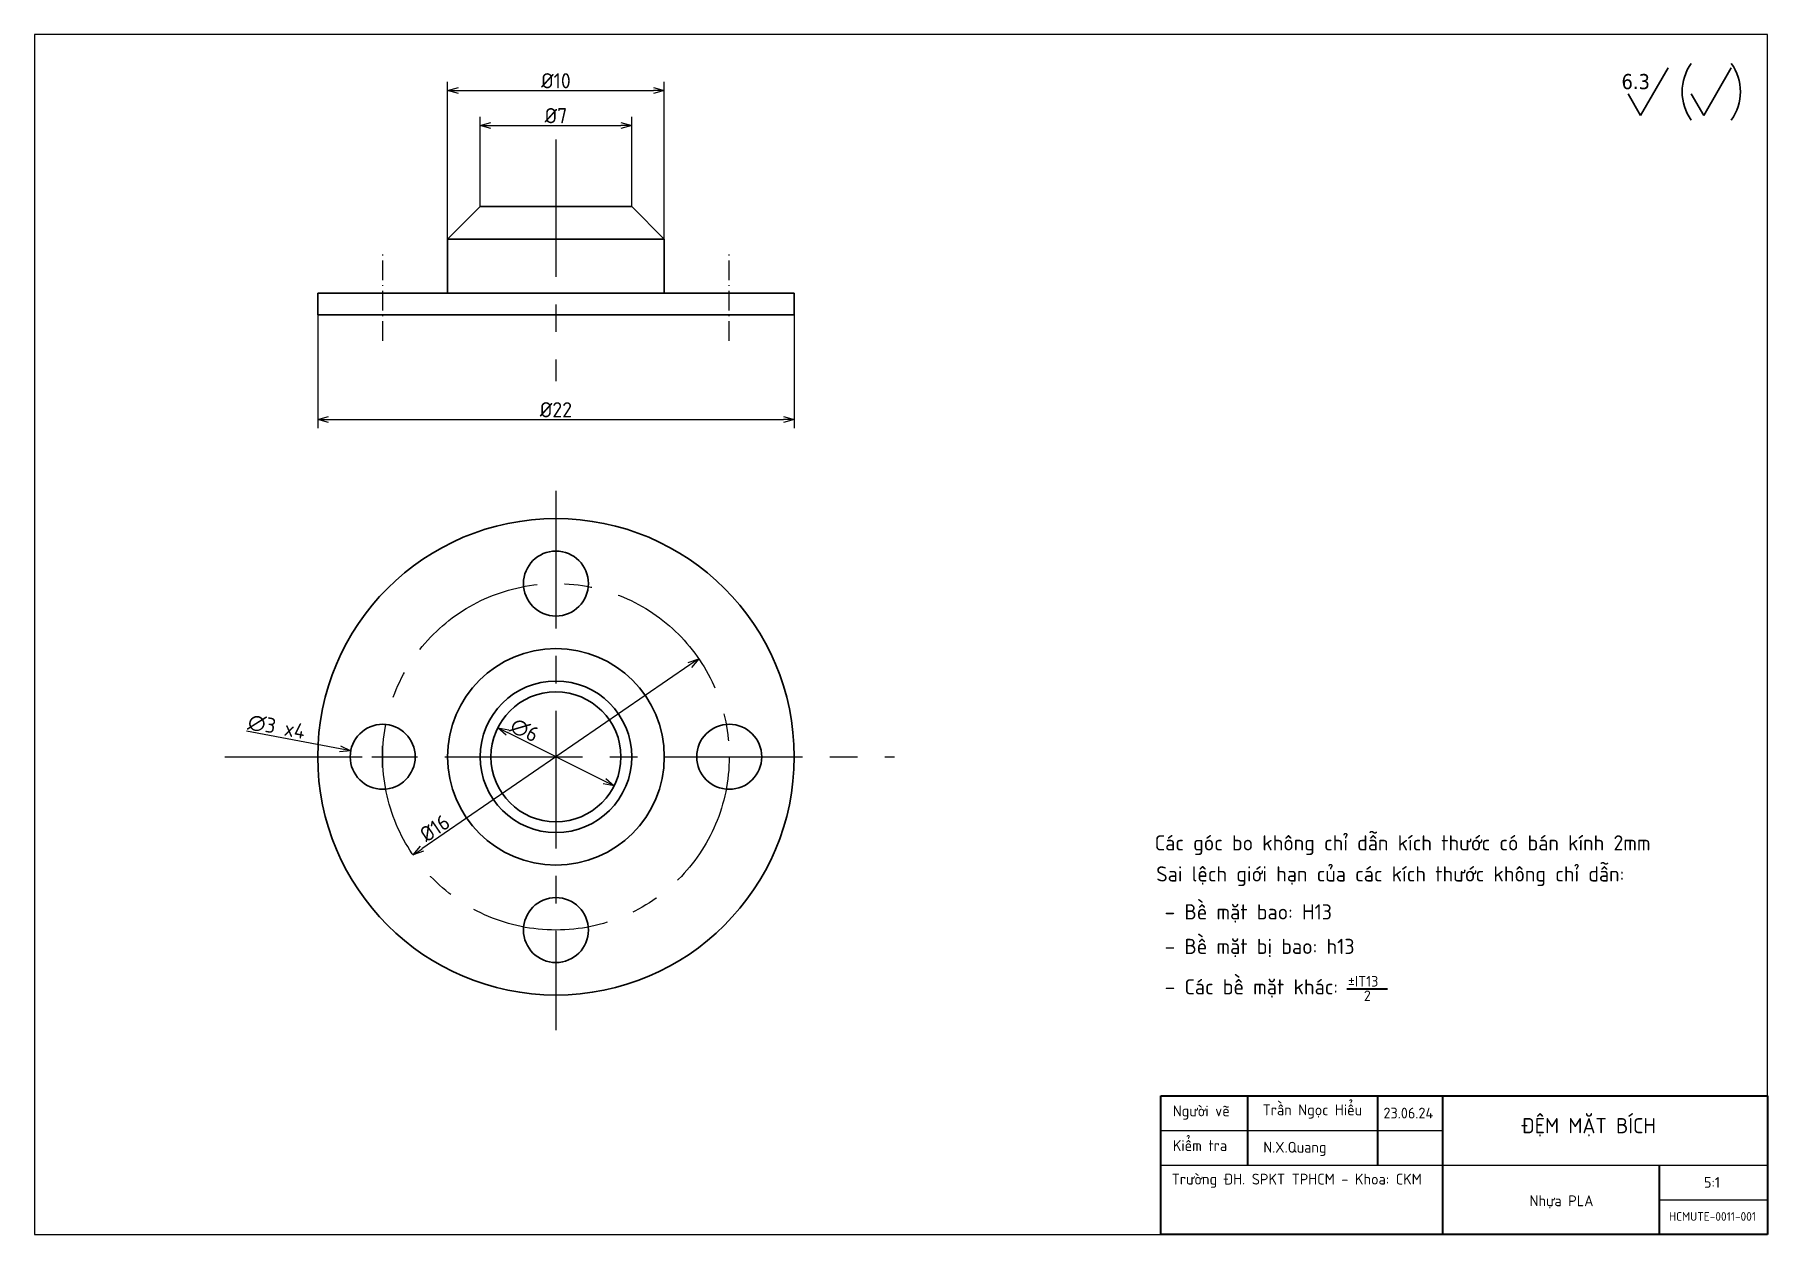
# Paper-space layout 'Sheet' of a CAD drawing. Header units: millimetres. Extents: x 10 to 410, y 10 to 287.
# The model-space entities are those that its viewports show. They can reach past a viewport. Long polylines and large blocks are cut down to what shows.
import ezdxf

# ---------------------------------------------------------------- set-up
doc = ezdxf.new("R2010")
doc.units = ezdxf.units.MM
doc.linetypes.add('CENTER', pattern=[50.8, 31.75, -6.35, 6.35, -6.35])
doc.linetypes.add('Dash Dot', pattern=[7.03, 4.56, -1.14, 0.19, -1.14])
for name, color, linetype, lineweight in [('DuongTam', 7, 'Dash Dot', 13), ('DuongTamNho', 7, 'CENTER', 13), ('NetDam', 7, 'Continuous', 35), ('Netmanh', 5, 'Continuous', 13), ('Symbol (ISO)', 7, 'Continuous', 25)]:
    doc.layers.add(name, color=color, linetype=linetype, lineweight=lineweight)
doc.styles.add('Note Text (ISO)', font='')
doc.styles.get('Note Text (ISO)').set_extended_font_data('TCVN 7284')
doc.dimstyles.new('Default (ISO)$0', dxfattribs={"dimtxt": 3.5, "dimasz": 2.5, "dimexe": 2, "dimexo": 0, "dimgap": 0.5, "dimtad": 1, "dimtxsty": 'Note Text (ISO)', "dimblk": 'OPEN30', "dimblk1": 'OPEN30', "dimblk2": 'OPEN90', "dimcen": 2.5, "dimclrd": 256, "dimclre": 256, "dimclrt": 256, "dimazin": 0, "dimtfac": 1, "dimtofl": 0, "dimtmove": 0, "dimatfit": 3, "dimldrblk": 'OPEN30', "dimfxl": 1, "dimtolj": 1, "dimtzin": 0, "dimlwd": -1, "dimlwe": -1, "dimarcsym": 0})
doc.dimstyles.new('Default (ISO)$3', dxfattribs={"dimtxt": 3.5, "dimasz": 2.5, "dimexe": 2, "dimexo": 0, "dimgap": 0.5, "dimtad": 1, "dimtxsty": 'Note Text (ISO)', "dimblk": 'OPEN30', "dimblk1": 'OPEN30', "dimblk2": 'OPEN90', "dimcen": 2.5, "dimclrd": 256, "dimclre": 256, "dimclrt": 256, "dimazin": 0, "dimtfac": 1, "dimtofl": 0, "dimtmove": 0, "dimatfit": 0, "dimldrblk": 'OPEN30', "dimfxl": 1, "dimtolj": 1, "dimtzin": 0, "dimlwd": -1, "dimlwe": -1, "dimarcsym": 0})

# ---------------------------------------------------------------- blocks, each defined once
blk = doc.blocks.new('_Open30')
at = {"color": 0, "linetype": 'ByBlock', "lineweight": -2}
for p, q in [((-1, 0.27), (0, 0)), ((0, 0), (-1, -0.27)), ((0, 0), (-1, 0))]:
    blk.add_line(p, q, dxfattribs=at)
blk = doc.blocks.new('*D13')
at = {"layer": 'Defpoints', "color": 0, "transparency": 16777216}
for p in [(75.34, 227.31), (185.34, 227.31), (185.34, 198.14)]:
    blk.add_point(p, dxfattribs=at)
at = {"layer": 'Netmanh', "linetype": 'Continuous', "transparency": 16777216}
for p, q in [((75.34, 227.31), (75.34, 196.14)), ((185.34, 227.31), (185.34, 196.14)), ((77.84, 198.14), (182.84, 198.14))]:
    blk.add_line(p, q, dxfattribs=at)
at = {"layer": 'Netmanh', "transparency": 16777216, "xscale": 2.5, "yscale": 2.5, "zscale": 2.5, "rotation": 180}
blk.add_blockref('_Open30', (75.34, 198.14), dxfattribs=at)
at = {"layer": 'Netmanh', "transparency": 16777216, "xscale": 2.5, "yscale": 2.5, "zscale": 2.5}
blk.add_blockref('_Open30', (185.34, 198.14), dxfattribs=at)
at = {"layer": 'Netmanh', "transparency": 16777216, "insert": (130.34, 200.39), "char_height": 3.5, "attachment_point": 5, "style": 'Note Text (ISO)'}
blk.add_mtext('\\A1;%%C22', dxfattribs=at)
blk = doc.blocks.new('_Open90')
at = {"color": 0, "linetype": 'ByBlock', "lineweight": -2}
for p, q in [((0, 0), (-1, 0)), ((-0.5, 0.5), (0, 0)), ((0, 0), (-0.5, -0.5))]:
    blk.add_line(p, q, dxfattribs=at)
blk = doc.blocks.new('*D14')
at = {"layer": 'Defpoints', "color": 0, "transparency": 16777216}
for p in [(155.34, 274.1), (105.34, 239.81), (155.34, 239.81)]:
    blk.add_point(p, dxfattribs=at)
at = {"layer": 'Netmanh', "linetype": 'Continuous', "transparency": 16777216}
for p, q in [((105.34, 239.81), (105.34, 276.1)), ((155.34, 239.81), (155.34, 276.1)), ((107.84, 274.1), (152.84, 274.1))]:
    blk.add_line(p, q, dxfattribs=at)
at = {"layer": 'Netmanh', "transparency": 16777216, "xscale": 2.5, "yscale": 2.5, "zscale": 2.5, "rotation": 180}
blk.add_blockref('_Open30', (105.34, 274.1), dxfattribs=at)
at = {"layer": 'Netmanh', "transparency": 16777216, "xscale": 2.5, "yscale": 2.5, "zscale": 2.5}
blk.add_blockref('_Open30', (155.34, 274.1), dxfattribs=at)
at = {"layer": 'Netmanh', "transparency": 16777216, "insert": (130.34, 276.35), "char_height": 3.5, "attachment_point": 5, "style": 'Note Text (ISO)'}
blk.add_mtext('\\A1;%%C10', dxfattribs=at)
blk = doc.blocks.new('*D15')
at = {"layer": 'Defpoints', "color": 0, "transparency": 16777216}
for p in [(147.84, 266.04), (112.84, 247.31), (147.84, 247.31)]:
    blk.add_point(p, dxfattribs=at)
at = {"layer": 'Netmanh', "linetype": 'Continuous', "transparency": 16777216}
for p, q in [((112.84, 247.31), (112.84, 268.04)), ((147.84, 247.31), (147.84, 268.04)), ((115.34, 266.04), (145.34, 266.04))]:
    blk.add_line(p, q, dxfattribs=at)
at = {"layer": 'Netmanh', "transparency": 16777216, "xscale": 2.5, "yscale": 2.5, "zscale": 2.5, "rotation": 180}
blk.add_blockref('_Open30', (112.84, 266.04), dxfattribs=at)
at = {"layer": 'Netmanh', "transparency": 16777216, "xscale": 2.5, "yscale": 2.5, "zscale": 2.5}
blk.add_blockref('_Open30', (147.84, 266.04), dxfattribs=at)
at = {"layer": 'Netmanh', "transparency": 16777216, "insert": (130.34, 268.29), "char_height": 3.5, "attachment_point": 5, "style": 'Note Text (ISO)'}
blk.add_mtext('\\A1;%%C7', dxfattribs=at)
blk = doc.blocks.new('*D16')
at = {"layer": 'Defpoints', "color": 0, "transparency": 16777216}
for p in [(82.97, 121.64), (97.72, 118.87)]:
    blk.add_point(p, dxfattribs=at)
at = {"layer": 'Netmanh', "linetype": 'Continuous', "transparency": 16777216}
blk.add_line((80.52, 122.11), (58.93, 126.16), dxfattribs=at)
at = {"layer": 'Netmanh', "transparency": 16777216}
for p, q in [((87.84, 120.26), (92.84, 120.26)), ((90.34, 117.76), (90.34, 122.76))]:
    blk.add_line(p, q, dxfattribs=at)
at = {"layer": 'Netmanh', "transparency": 16777216, "xscale": 2.5, "yscale": 2.5, "zscale": 2.5, "rotation": 349.3543543595291}
blk.add_blockref('_Open30', (82.97, 121.64), dxfattribs=at)
at = {"layer": 'Netmanh', "transparency": 16777216, "insert": (65.86, 127.15), "char_height": 3.5, "attachment_point": 5, "rotation": 349.3544, "style": 'Note Text (ISO)'}
blk.add_mtext('\\A1;∅3 x4', dxfattribs=at)
blk = doc.blocks.new('*D17')
at = {"layer": 'Defpoints', "color": 0, "transparency": 16777216}
for p in [(116.93, 126.98), (143.76, 113.54)]:
    blk.add_point(p, dxfattribs=at)
at = {"layer": 'Netmanh', "linetype": 'Continuous', "transparency": 16777216}
blk.add_line((141.52, 114.66), (119.17, 125.86), dxfattribs=at)
at = {"layer": 'Netmanh', "transparency": 16777216, "xscale": 2.5, "yscale": 2.5, "zscale": 2.5}
for p, rotation in [((116.93, 126.98), 153.3992340214473), ((143.76, 113.54), 333.3992340214473)]:
    blk.add_blockref('_Open30', p, dxfattribs=dict(at, rotation=rotation))
at = {"layer": 'Netmanh', "transparency": 16777216, "insert": (123.08, 126.41), "char_height": 3.5, "attachment_point": 5, "rotation": 333.3992, "style": 'Note Text (ISO)'}
blk.add_mtext('\\A1;∅6', dxfattribs=at)
blk = doc.blocks.new('*D18')
at = {"layer": 'Defpoints', "color": 0, "transparency": 16777216}
for p in [(163.33, 142.89), (97.36, 97.63)]:
    blk.add_point(p, dxfattribs=at)
at = {"layer": 'Netmanh', "linetype": 'Continuous', "transparency": 16777216}
blk.add_line((161.27, 141.47), (99.42, 99.04), dxfattribs=at)
at = {"layer": 'Netmanh', "transparency": 16777216, "xscale": 2.5, "yscale": 2.5, "zscale": 2.5}
for p, rotation in [((163.33, 142.89), 34.45506066674793), ((97.36, 97.63), 214.4550606667479)]:
    blk.add_blockref('_Open30', p, dxfattribs=dict(at, rotation=rotation))
at = {"layer": 'Netmanh', "transparency": 16777216, "insert": (102.37, 103.79), "char_height": 3.5, "attachment_point": 5, "rotation": 34.4551, "style": 'Note Text (ISO)'}
blk.add_mtext('\\A1;%%C16', dxfattribs=at)

msp = doc.modelspace()

# ---------------------------------------------------------------- linework, layer by layer
at = {"color": 7, "linetype": 'Continuous', "lineweight": 25}
for p, q in [((181.91, 268.629), (180.41, 267.129)), ((181.91, 268.629), (185.41, 268.629)), ((185.41, 268.629), (188.91, 268.629)), ((190.41, 267.129), (188.91, 268.629)), ((180.41, 267.129), (180.41, 264.629)), ((185.41, 267.129), (180.41, 267.129)), ((190.41, 267.129), (185.41, 267.129)), ((190.41, 264.629), (190.41, 267.129)), ((174.41, 264.629), (174.41, 263.629)), ((196.41, 264.629), (174.41, 264.629)), ((196.41, 263.629), (196.41, 264.629)), ((196.41, 263.629), (174.41, 263.629))]:
    msp.add_line(p, q, dxfattribs=at)
for centre, radius in [((185.41, 243.219), 11), ((185.41, 251.219), 1.5), ((185.41, 243.219), 5), ((185.41, 243.219), 3.5), ((185.41, 243.219), 3), ((177.41, 243.219), 1.5), ((193.41, 243.219), 1.5), ((185.41, 235.219), 1.5)]:
    msp.add_circle(centre, radius, dxfattribs=at)

psp = doc.layouts.new('Sheet')

# ---------------------------------------------------------------- linework, layer by layer
at = {"layer": 'DuongTam'}
for p, q in [((90.344, 216.27), (90.344, 236.519)), ((170.344, 216.27), (170.344, 236.519))]:
    psp.add_line(p, q, dxfattribs=at)
at = {"layer": 'DuongTamNho'}
for p, q in [((130.344, 262.821), (130.344, 206.966)), ((130.344, 181.651), (130.344, 57.171)), ((53.895, 120.259), (208.489, 120.259))]:
    psp.add_line(p, q, dxfattribs=at)
psp.add_circle((130.344, 120.259), 40, dxfattribs=at)
at = {"layer": 'NetDam', "linetype": 'Continuous', "lineweight": 35}
psp.add_line((312.926, 66.716), (322.279, 66.716), dxfattribs=at)
at = {"layer": 'NetDam'}
for p, q in [((270, 42), (410, 42)), ((270, 10), (270, 42)), ((290, 42), (290, 26)), ((320, 42), (320, 26)), ((335, 42), (335, 10)), ((410, 42), (410, 10)), ((385, 26), (385, 10)), ((410, 10), (270, 10))]:
    psp.add_line(p, q, dxfattribs=at)
at = {"layer": 'Netmanh'}
for p, q in [((270, 34), (335, 34)), ((270, 26), (410, 26)), ((385, 18), (410, 18))]:
    psp.add_line(p, q, dxfattribs=at)
at = {"layer": 'Symbol (ISO)'}
for p, q in [((380.744, 268.319), (387.095, 279.319)), ((395.319, 268.319), (401.67, 279.319)), ((377.858, 273.319), (380.744, 268.319)), ((392.432, 273.319), (395.319, 268.319))]:
    psp.add_line(p, q, dxfattribs=at)
for centre, start, end in [((401.597, 273.819), 144.44719, 215.55281), ((392.505, 273.819), 324.44719, 35.55281)]:
    psp.add_arc(centre, 11.265, start, end, dxfattribs=at)

# ---------------------------------------------------------------- texts
at = {"layer": 'NetDam', "attachment_point": 1}
for s, insert, char_height in [('{\\fTCVN 7284|b0|i0|c0|p34;Các góc bo không chỉ dẫn kích thước có bán kính 2mm}', (268.579, 102.14), 3.5), ('{\\fTCVN 7284|b0|i0|c0|p34;Sai lệch giới hạn của các kích thước không chỉ dẫn:}', (268.918, 94.966), 3.5), ('{\\fTCVN 7284|b0|i0|c0|p34; – Bề mặt bao: H13}', (268.739, 86.203), 3.5), ('{\\fTCVN 7284|b0|i0|c0|p34; – Bề mặt bị bao: h13}', (268.739, 78.235), 3.5), ('{\\fTCVN 7284|b0|i0|c0|p34; – Các bề mặt khác: }', (268.739, 68.905), 3.5), ('{\\fTCVN 7284|b0|i0|c0|p34;±IT13}', (313.19, 69.651), 2.45), ('{\\fTCVN 7284|b0|i0|c0|p34;2}', (316.86, 66.307), 2.45), ('{\\fTCVN 7284|b0|i0|c0|p34;Trần Ngọc Hiểu}', (293.487, 39.993), 2.5), ('{\\fTCVN 7284|b0|i0|c0|p34;Người vẽ}', (272.75, 39.75), 2.5), ('{\\fTCVN 7284|b0|i0|c0|p34;23.06.24}', (321.374, 39.25), 2.5), ('{\\fTCVN 7284|b0|i0|c0|p34;ĐỆM MẶT BÍCH}', (353.207, 36.846), 3.5), ('{\\fTCVN 7284|b0|i0|c0|p34;Kiểm tra}', (272.75, 31.75), 2.5), ('{\\fTCVN 7284|b0|i0|c0|p34;N.X.Quang}', (293.648, 31.367), 2.5), ('{\\fTCVN 7284|b0|i0|c0|p34;Trường ĐH. SPKT TPHCM - Khoa: CKM}', (272.498, 24), 2.5), ('{\\fTCVN 7284|b0|i0|c0|p34;Nhựa PLA}', (355.11, 19), 2.5), ('{\\fTCVN 7284|b0|i0|c0|p34;HCMUTE-0011-001}', (387.292, 15.134), 2)]:
    psp.add_mtext(s, dxfattribs=dict(at, insert=insert, char_height=char_height))
at = {"layer": 'NetDam', "insert": (395.374, 23.25), "char_height": 2.5, "width": 3.25, "attachment_point": 1}
psp.add_mtext('{\\fTCVN 7284|b0|i0|c0|p34;5:1}', dxfattribs=at)
at = {"layer": 'Symbol (ISO)', "insert": (376.33, 277.916), "char_height": 3.5, "attachment_point": 1}
psp.add_mtext('\\fTahoma|b0|i0;\\W1.;6.3', dxfattribs=at)

# ---------------------------------------------------------------- dimensions: what is measured, and where the dimension line sits
at = {"layer": 'Netmanh'}
for base, p1, p2, text, picture, middle in [((155.344, 274.098), (105.344, 239.809), (155.344, 239.809), '%%C<>', '*D14', (130.344, 276.348)), ((147.844, 266.037), (112.844, 247.309), (147.844, 247.309), '%%C7', '*D15', (130.344, 268.287)), ((185.344, 198.135), (75.344, 227.309), (185.344, 227.309), '%%C<>', '*D13', (130.344, 200.385))]:
    dim = psp.add_linear_dim(base=base, p1=p1, p2=p2, text=text, dimstyle='Default (ISO)$0', override={"dimlfac": -0.2}, dxfattribs=at)
    dim.commit()
    dim.dimension.update_dxf_attribs({"geometry": picture, "text_midpoint": middle})
dim = psp.add_diameter_dim_2p(p1=(163.327, 142.889), p2=(97.362, 97.628), text='%%C16', dimstyle='Default (ISO)$3', dxfattribs=at)
dim.commit()
dim.dimension.update_dxf_attribs({"geometry": '*D18', "text_midpoint": (103.64, 101.936), "dimtype": 163})
dim = psp.add_diameter_dim_2p(p1=(97.715, 118.873), p2=(82.974, 121.644), text='<> x4', dimstyle='Default (ISO)$3', override={"dimlfac": -0.2}, dxfattribs=at)
dim.commit()
dim.dimension.update_dxf_attribs({"geometry": '*D16', "text_midpoint": (65.444, 124.939), "dimtype": 163})
dim = psp.add_diameter_dim_2p(p1=(143.757, 113.542), p2=(116.932, 126.975), dimstyle='Default (ISO)$3', override={"dimlfac": -0.2}, dxfattribs=at)
dim.commit()
dim.dimension.update_dxf_attribs({"geometry": '*D17', "text_midpoint": (122.077, 124.399), "dimtype": 163})

# ---------------------------------------------------------------- viewports
at = {"layer": 'NetDam'}
psp.add_viewport(center=(210, 148.5), size=(400, 277), view_center_point=(201.341, 248.867), view_height=55.4, dxfattribs=at)

doc.saveas('drawing.dxf')
